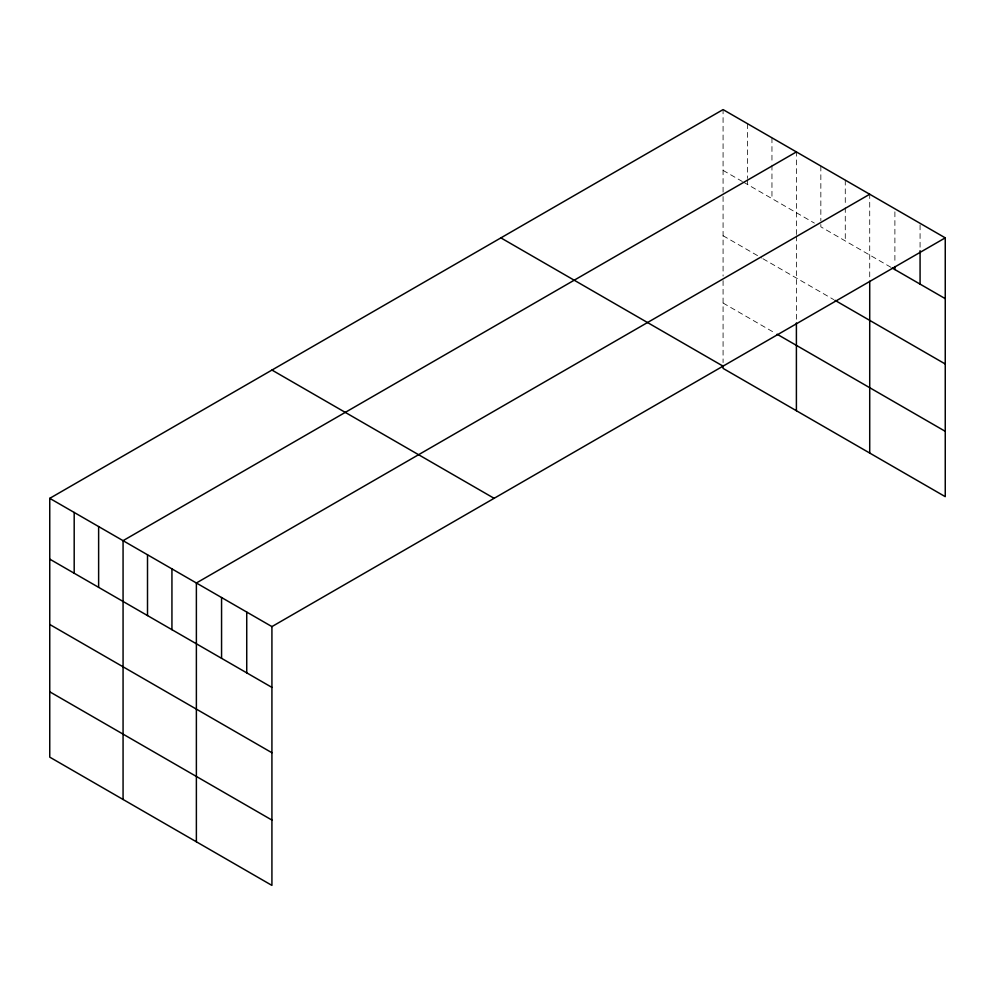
<?xml version="1.0" encoding="UTF-8"?>
<svg xmlns="http://www.w3.org/2000/svg" width="995" height="995" viewBox="0 0 995 995"><rect width="100%" height="100%" fill="white"/><g stroke="black" fill="none" stroke-linecap="round" stroke-linejoin="round"><path stroke-width="0.75" stroke-dasharray="4.97 3.73" d="M723.079 192.159L723.079 109.599M796.398 234.497L796.398 151.924M869.717 276.821L869.717 194.249M723.079 170.381L742.382 181.525M743.663 182.259L814.407 223.104M890.911 267.282L820.838 226.823L820.838 222.258M723.079 235.728L761.672 258.003M762.954 258.75L833.698 299.594M723.079 303.052L775.814 333.499M920.076 224.845L920.076 250.678M894.891 211.823L894.891 263.501M845.277 180.145L845.277 205.977M845.277 207.495L845.277 240.927M820.838 166.028L820.838 220.741M796.398 235.939L796.398 321.435M771.958 137.807L771.958 163.653M771.958 165.17L771.958 198.602M747.519 123.703L747.519 178.416M747.519 179.933L747.519 184.485M723.079 196.525L723.079 276.125M723.079 280.602L723.079 362.59"/><path stroke-width="1.49" d="M49.75 498.346L271.921 626.601L271.921 885.401L49.75 757.145L49.75 498.346L723.079 109.599L945.25 237.855L945.25 496.654L723.079 368.399L723.079 365.488M796.398 151.924L123.069 540.671L123.069 799.47M869.717 194.249L196.376 582.995L196.376 841.795M271.921 626.601L945.25 237.855M892.241 268.041L945.25 298.649M834.992 300.328L945.25 363.996M777.107 334.233L945.25 431.32M500.883 237.88L723.054 366.148M271.946 370.053L494.117 498.321M49.75 559.128L271.921 687.396M49.75 624.474L271.921 752.742M49.75 691.799L271.921 820.067M920.076 250.678L920.076 284.11M894.891 266.536L894.891 269.57M869.717 281.175L869.717 453.048M796.398 322.94L796.398 410.724M246.735 612.074L246.735 672.856M221.562 597.535L221.562 658.317M171.936 568.891L171.936 629.673M147.509 554.775L147.509 615.569M98.629 526.554L98.629 587.348M74.19 512.45L74.19 573.232"/></g></svg>
